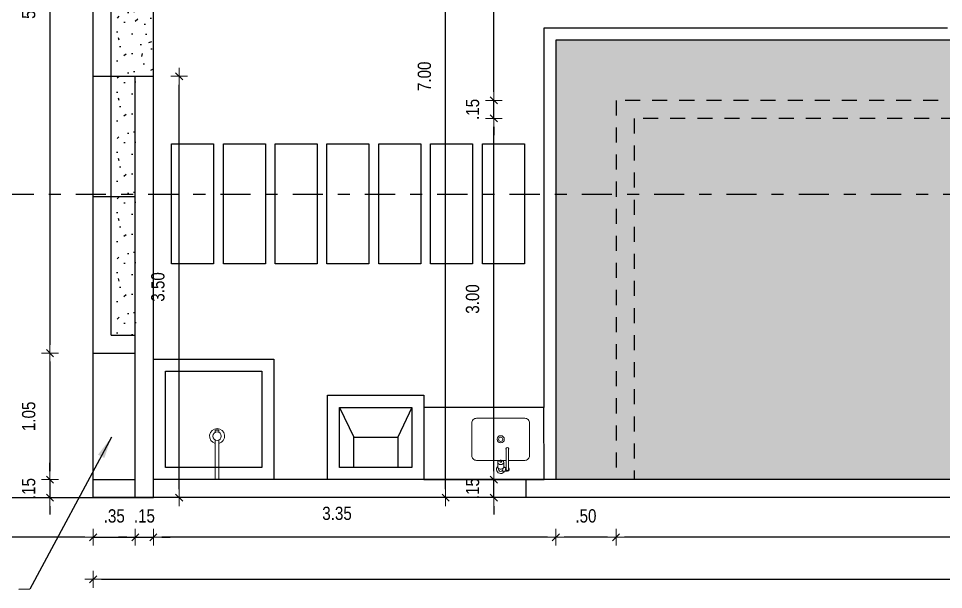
# Model space of a CAD drawing. Extents: x -178 to 151, y -135 to 745.
# Drawn here: x 109.13 to 116.81, y 714.72 to 719.47 of the extents above; entities that cross this region are included whole.
import ezdxf

# ---------------------------------------------------------------- set-up
doc = ezdxf.new("R2010")
doc.units = 0
doc.header["$MEASUREMENT"] = 0
doc.header["$PDSIZE"] = -5
for name, pattern in [('CONTINU', [0]), ('DASHDOT2', [0.5, 0.25, -0.125, 0, -0.125]), ('HIDDEN2', [0.1875, 0.125, -0.0625])]:
    doc.linetypes.add(name, pattern=pattern)
doc.layers.get('0').update_dxf_attribs({"linetype": 'CONTINUOUS'})
doc.layers.get('Defpoints').update_dxf_attribs({"linetype": 'CONTINUOUS'})
for name, color, linetype in [('A-PEN-B', 5, 'CONTINUOUS'), ('AR-ALV', 5, 'CONTINUOUS'), ('COTA', 7, 'CONTINUOUS')]:
    doc.layers.add(name, color=color, linetype=linetype)
for name, color, linetype, lineweight in [('E-Cta-W', 7, 'CONTINUOUS', 20), ('E-Lay-9', 9, 'CONTINUOUS', 9), ('E-Pen-C', 4, 'CONTINUOUS', 15), ('E-Pen-G', 3, 'CONTINUOUS', 30)]:
    doc.layers.add(name, color=color, linetype=linetype, lineweight=lineweight)
doc.styles.add('F2', font='swissc.ttf')
doc.dimstyles.new('DIMENSION-1', dxfattribs={"dimtxt": 0.11, "dimasz": 0.07, "dimexe": 1, "dimexo": 0, "dimgap": 0.12, "dimtad": 1, "dimzin": 7, "dimdsep": 46, "dimtxsty": 'F2', "dimblk1": 'TRACO', "dimblk2": 'TRACO', "dimsah": 1, "dimcen": 1, "dimse1": 1, "dimse2": 1, "dimclrd": 256, "dimclre": 256, "dimclrt": 6, "dimadec": 0, "dimazin": 0, "dimtfac": 1, "dimtix": 1, "dimtmove": 2, "dimatfit": 3, "dimldrblk": 'TRACO', "dimfxl": 1, "dimtolj": 1, "dimtzin": 0, "dimarcsym": 0})
doc.dimstyles.get("Standard").update_dxf_attribs({"dimtxt": 0.18, "dimasz": 0.18, "dimexe": 0.18, "dimexo": 0.0625, "dimgap": 0.09, "dimtad": 0, "dimtih": 1, "dimtoh": 1, "dimdec": 4, "dimzin": 0, "dimdsep": 46, "dimtxsty": 'Standard', "dimcen": 0.09, "dimadec": 0, "dimazin": 0, "dimtfac": 1, "dimtdec": 4, "dimtofl": 0, "dimtmove": 0, "dimatfit": 3, "dimfxl": 1, "dimtolj": 1, "dimtzin": 0, "dimarcsym": 0})

# ---------------------------------------------------------------- blocks, each defined once
blk = doc.blocks.new('Cuba coz')
at = {"color": 8}
blk.add_line((7.5, -4.5), (7.5, -2.41), dxfattribs=at)
for points in [[(13.41, -6.5), (13.41, -20, 0.414214), (17.41, -24), (44.41, -24, 0.414214), (48.41, -20), (48.41, 20, 0.414214), (44.41, 24), (17.41, 24, 0.414214), (13.41, 20), (13.41, 0.74)], [(6.7, 1.75), (6, 1.75, 0.546464), (4.41, -0.73, -0.10784), (4.5, -1.15), (4.5, -5.5)], [(11.72, 2.5), (7.96, 2.5, 0.133256), (7.32, 2.33, 0.106756), (6.71, 1.77, 0.082828), (6.34, 0.99, 0.071352), (6.19, 0, 0.071352), (6.34, -0.99, 0.082828), (6.71, -1.77, 0.106756), (7.32, -2.33, 0.133256), (7.96, -2.5), (11.72, -2.5)], [(4.41, -0.73, 0.293273), (6, -1.75), (6.7, -1.75)], [(13.41, -1), (13.41, -4.5, 0.414214)]]:
    blk.add_lwpolyline(points, format="xyb", dxfattribs=at)
for points in [[(11.72, -2.5, 0.133256), (12.36, -2.33, 0.106756), (12.97, -1.77, 0.082828), (13.35, -0.99, 0.071352), (13.49, 0, 0.071352), (13.35, 0.99, 0.082828), (12.97, 1.77, 0.106756), (12.36, 2.33, 0.133256), (11.72, 2.5, 0.133256), (11.08, 2.33, 0.106756), (10.47, 1.77, 0.082828), (10.1, 0.99, 0.071352), (9.95, 0, 0.071352), (10.1, -0.99, 0.082828), (10.47, -1.77, 0.106756), (11.08, -2.33, 0.133256)], [(12.47, 0.75, 0.133256), (12.28, 0.7, 0.106756), (12.1, 0.53, 0.082828), (11.98, 0.3, 0.071352), (11.94, 0, 0.071352), (11.98, -0.3, 0.082828), (12.1, -0.53, 0.106756), (12.28, -0.7, 0.133256), (12.47, -0.75, 0.133256), (12.66, -0.7, 0.106756), (12.85, -0.53, 0.082828), (12.96, -0.3, 0.071352), (13, 0, 0.071352), (12.96, 0.3, 0.082828), (12.85, 0.53, 0.106756), (12.66, 0.7, 0.133256)], [(6, -6.5), (23, -6.5, 1), (23, -4.5), (6, -4.5, 1)]]:
    blk.add_lwpolyline(points, format="xyb", close=True, dxfattribs=at)
for radius in [3, 1.75]:
    blk.add_circle((30.91, 0), radius, dxfattribs=at)
for centre, radius, start, end in [((6, 0), 3.5, 45.58469, 244.62307), ((6, -5.5), 1.5, 41.81031, 318.18969), ((6, 0), 3.5, 295.37693, 314.41531), ((23, -5.5), 1.25, 233.1301, 126.8699)]:
    blk.add_arc(centre, radius, start, end, dxfattribs=at)
blk = doc.blocks.new('Chuveiro')
at = {"layer": 'E-Lay-9', "color": 8}
for p, q in [((-0.0311, 0.0156), (-0.3604, 0.0156)), ((0.0509, 0.0156), (0.0311, 0.0156)), ((0.0509, 0.0156), (0.0509, -0.0156)), ((-0.0311, -0.0156), (-0.3604, -0.0156)), ((0.0509, -0.0156), (0.0311, -0.0156))]:
    blk.add_line(p, q, dxfattribs=at)
blk.add_circle((0, 0), 0.0348, dxfattribs=at)
for centre, radius, start, end in [((0, 0), 0.0624, 194.4775, 165.5225), ((0.0093, 0), 0.0444, 339.42663, 20.57337)]:
    blk.add_arc(centre, radius, start, end, dxfattribs=at)
blk = doc.blocks.new('TRACO')
at = {"layer": 'E-Pen-C'}
for p, q in [((-1, 0), (1, 0)), ((0, 1), (0, -1))]:
    blk.add_line(p, q, dxfattribs=at)
at = {"layer": 'E-Pen-G'}
blk.add_line((-0.42, -0.42), (0.42, 0.42), dxfattribs=at)
blk = doc.blocks.new('*D276')
at = {"linetype": 'Continuous', "lineweight": -2}
blk.add_line((120.0216, 715.1577), (114.1616, 715.1577), dxfattribs=at)
at = {"layer": 'Defpoints', "color": 0, "linetype": 'Continuous'}
for p in [(114.0916, 715.6367), (120.0916, 715.6367), (114.0916, 715.1577)]:
    blk.add_point(p, dxfattribs=at)
at = {"linetype": 'Continuous', "lineweight": -2, "xscale": 0.07, "yscale": 0.07, "zscale": 0.07, "rotation": 180}
blk.add_blockref('TRACO', (114.0916, 715.1577), dxfattribs=at)
at = {"linetype": 'Continuous', "lineweight": -2, "xscale": 0.07, "yscale": 0.07, "zscale": 0.07}
blk.add_blockref('TRACO', (120.0916, 715.1577), dxfattribs=at)
at = {"color": 6, "linetype": 'Continuous', "insert": (117.0916, 715.3342), "char_height": 0.11, "attachment_point": 5, "style": 'F2'}
blk.add_mtext('\\A1;6.00', dxfattribs=at)
blk = doc.blocks.new('*D277')
at = {"linetype": 'Continuous', "lineweight": -2}
blk.add_line((114.0216, 715.1577), (113.6616, 715.1577), dxfattribs=at)
at = {"layer": 'Defpoints', "color": 0, "linetype": 'Continuous'}
for p in [(113.5916, 715.6367), (114.0916, 715.6367), (113.5916, 715.1577)]:
    blk.add_point(p, dxfattribs=at)
at = {"linetype": 'Continuous', "lineweight": -2, "xscale": 0.07, "yscale": 0.07, "zscale": 0.07, "rotation": 180}
blk.add_blockref('TRACO', (113.5916, 715.1577), dxfattribs=at)
at = {"linetype": 'Continuous', "lineweight": -2, "xscale": 0.07, "yscale": 0.07, "zscale": 0.07}
blk.add_blockref('TRACO', (114.0916, 715.1577), dxfattribs=at)
at = {"color": 6, "linetype": 'Continuous', "insert": (113.8416, 715.3341), "char_height": 0.11, "attachment_point": 5, "style": 'F2'}
blk.add_mtext('\\A1;.50', dxfattribs=at)
blk = doc.blocks.new('*D278')
at = {"linetype": 'Continuous', "lineweight": -2}
blk.add_line((113.5216, 715.1577), (110.3216, 715.1577), dxfattribs=at)
at = {"layer": 'Defpoints', "color": 0, "linetype": 'Continuous'}
for p in [(110.2516, 715.6367), (113.5916, 715.6367), (110.2516, 715.1577)]:
    blk.add_point(p, dxfattribs=at)
at = {"linetype": 'Continuous', "lineweight": -2, "xscale": 0.07, "yscale": 0.07, "zscale": 0.07, "rotation": 180}
blk.add_blockref('TRACO', (110.2516, 715.1577), dxfattribs=at)
at = {"linetype": 'Continuous', "lineweight": -2, "xscale": 0.07, "yscale": 0.07, "zscale": 0.07}
blk.add_blockref('TRACO', (113.5916, 715.1577), dxfattribs=at)
at = {"color": 6, "linetype": 'Continuous', "insert": (111.7758, 715.3554), "char_height": 0.11, "attachment_point": 5, "style": 'F2'}
blk.add_mtext('\\A1;3.35', dxfattribs=at)
blk = doc.blocks.new('*D279')
at = {"linetype": 'Continuous', "lineweight": -2}
for p, q in [((113.0772, 715.7067), (113.0772, 715.7767)), ((113.0772, 715.4867), (113.0772, 715.6367)), ((113.0772, 715.4167), (113.0772, 715.3467))]:
    blk.add_line(p, q, dxfattribs=at)
at = {"layer": 'Defpoints', "color": 0, "linetype": 'Continuous'}
for p in [(113.0772, 715.6367), (114.0916, 715.6367), (114.0916, 715.4867)]:
    blk.add_point(p, dxfattribs=at)
at = {"linetype": 'Continuous', "lineweight": -2, "xscale": 0.07, "yscale": 0.07, "zscale": 0.07}
for p, rotation in [((113.0772, 715.6367), 270), ((113.0772, 715.4867), 90)]:
    blk.add_blockref('TRACO', p, dxfattribs=dict(at, rotation=rotation))
at = {"color": 6, "linetype": 'Continuous', "insert": (112.901, 715.5617), "char_height": 0.11, "attachment_point": 5, "rotation": 90, "style": 'F2'}
blk.add_mtext('\\A1;.15', dxfattribs=at)
blk = doc.blocks.new('*D280')
at = {"linetype": 'Continuous', "lineweight": -2}
blk.add_line((113.0772, 715.7067), (113.0772, 718.5667), dxfattribs=at)
at = {"layer": 'Defpoints', "color": 0, "linetype": 'Continuous'}
for p in [(113.0772, 718.6367), (114.2416, 718.6367), (114.0916, 715.6367)]:
    blk.add_point(p, dxfattribs=at)
at = {"linetype": 'Continuous', "lineweight": -2, "xscale": 0.07, "yscale": 0.07, "zscale": 0.07}
for p, rotation in [((113.0772, 718.6367), 90), ((113.0772, 715.6367), 270)]:
    blk.add_blockref('TRACO', p, dxfattribs=dict(at, rotation=rotation))
at = {"color": 6, "linetype": 'Continuous', "insert": (112.901, 717.1367), "char_height": 0.11, "attachment_point": 5, "rotation": 90, "style": 'F2'}
blk.add_mtext('\\A1;3.00', dxfattribs=at)
blk = doc.blocks.new('*D281')
at = {"linetype": 'Continuous', "lineweight": -2}
for p, q in [((113.0772, 718.8567), (113.0772, 718.9267)), ((113.0772, 718.6367), (113.0772, 718.7867)), ((113.0772, 718.5667), (113.0772, 718.4967))]:
    blk.add_line(p, q, dxfattribs=at)
at = {"layer": 'Defpoints', "color": 0, "linetype": 'Continuous'}
for p in [(113.0772, 718.7867), (114.0916, 718.7867), (114.2416, 718.6367)]:
    blk.add_point(p, dxfattribs=at)
at = {"linetype": 'Continuous', "lineweight": -2, "xscale": 0.07, "yscale": 0.07, "zscale": 0.07}
for p, rotation in [((113.0772, 718.7867), 270), ((113.0772, 718.6367), 90)]:
    blk.add_blockref('TRACO', p, dxfattribs=dict(at, rotation=rotation))
at = {"color": 6, "linetype": 'Continuous', "insert": (112.901, 718.7117), "char_height": 0.11, "attachment_point": 5, "rotation": 90, "style": 'F2'}
blk.add_mtext('\\A1;.15', dxfattribs=at)
blk = doc.blocks.new('*D282')
at = {"linetype": 'Continuous', "lineweight": -2}
blk.add_line((113.0772, 718.8567), (113.0772, 722.4167), dxfattribs=at)
at = {"layer": 'Defpoints', "color": 0, "linetype": 'Continuous'}
for p in [(113.0772, 722.4867), (115.7175, 722.4867), (114.0916, 718.7867)]:
    blk.add_point(p, dxfattribs=at)
at = {"linetype": 'Continuous', "lineweight": -2, "xscale": 0.07, "yscale": 0.07, "zscale": 0.07}
for p, rotation in [((113.0772, 722.4867), 90), ((113.0772, 718.7867), 270)]:
    blk.add_blockref('TRACO', p, dxfattribs=dict(at, rotation=rotation))
at = {"color": 6, "linetype": 'Continuous', "insert": (112.901, 720.6367), "char_height": 0.11, "attachment_point": 5, "rotation": 90, "style": 'F2'}
blk.add_mtext('\\A1;3.70', dxfattribs=at)
blk = doc.blocks.new('*D283')
at = {"linetype": 'Continuous', "lineweight": -2}
blk.add_line((112.6774, 715.5567), (112.6774, 722.4167), dxfattribs=at)
at = {"layer": 'Defpoints', "color": 0, "linetype": 'Continuous'}
for p in [(112.6774, 722.4867), (114.325, 722.4867), (114.0916, 715.4867)]:
    blk.add_point(p, dxfattribs=at)
at = {"linetype": 'Continuous', "lineweight": -2, "xscale": 0.07, "yscale": 0.07, "zscale": 0.07}
for p, rotation in [((112.6774, 722.4867), 90), ((112.6774, 715.4867), 270)]:
    blk.add_blockref('TRACO', p, dxfattribs=dict(at, rotation=rotation))
at = {"color": 6, "linetype": 'Continuous', "insert": (112.5013, 718.9867), "char_height": 0.11, "attachment_point": 5, "rotation": 90, "style": 'F2'}
blk.add_mtext('\\A1;7.00', dxfattribs=at)
blk = doc.blocks.new('*D303')
at = {"linetype": 'Continuous', "lineweight": -2}
blk.add_line((117.3716, 722.6891), (114.3116, 722.6891), dxfattribs=at)
at = {"layer": 'Defpoints', "color": 0, "linetype": 'Continuous'}
for p in [(114.2416, 722.6891), (117.4416, 720.8367), (114.2416, 718.6367)]:
    blk.add_point(p, dxfattribs=at)
at = {"linetype": 'Continuous', "lineweight": -2, "xscale": 0.07, "yscale": 0.07, "zscale": 0.07, "rotation": 180}
blk.add_blockref('TRACO', (114.2416, 722.6891), dxfattribs=at)
at = {"linetype": 'Continuous', "lineweight": -2, "xscale": 0.07, "yscale": 0.07, "zscale": 0.07}
blk.add_blockref('TRACO', (117.4416, 722.6891), dxfattribs=at)
at = {"color": 6, "linetype": 'Continuous', "insert": (115.8416, 722.8652), "char_height": 0.11, "attachment_point": 5, "style": 'F2'}
blk.add_mtext('\\A1;3.20', dxfattribs=at)
blk = doc.blocks.new('*D304')
at = {"linetype": 'Continuous', "lineweight": -2}
for p, q in [((114.0216, 722.6891), (113.9516, 722.6891)), ((114.2416, 722.6891), (114.0916, 722.6891)), ((114.3116, 722.6891), (114.3816, 722.6891))]:
    blk.add_line(p, q, dxfattribs=at)
at = {"layer": 'Defpoints', "color": 0, "linetype": 'Continuous'}
for p in [(114.0916, 722.6891), (114.0916, 718.7867), (114.2416, 718.6367)]:
    blk.add_point(p, dxfattribs=at)
at = {"linetype": 'Continuous', "lineweight": -2, "xscale": 0.07, "yscale": 0.07, "zscale": 0.07}
blk.add_blockref('TRACO', (114.0916, 722.6891), dxfattribs=at)
at = {"linetype": 'Continuous', "lineweight": -2, "xscale": 0.07, "yscale": 0.07, "zscale": 0.07, "rotation": 180}
blk.add_blockref('TRACO', (114.2416, 722.6891), dxfattribs=at)
at = {"color": 6, "linetype": 'Continuous', "insert": (114.1666, 722.8652), "char_height": 0.11, "attachment_point": 5, "style": 'F2'}
blk.add_mtext('\\A1;.15', dxfattribs=at)
blk = doc.blocks.new('*D305')
at = {"linetype": 'Continuous', "lineweight": -2}
blk.add_line((114.0216, 722.6891), (110.3216, 722.6891), dxfattribs=at)
at = {"layer": 'Defpoints', "color": 0, "linetype": 'Continuous'}
for p in [(110.2516, 722.6891), (110.2516, 722.0867), (114.0916, 718.7867)]:
    blk.add_point(p, dxfattribs=at)
at = {"linetype": 'Continuous', "lineweight": -2, "xscale": 0.07, "yscale": 0.07, "zscale": 0.07, "rotation": 180}
blk.add_blockref('TRACO', (110.2516, 722.6891), dxfattribs=at)
at = {"linetype": 'Continuous', "lineweight": -2, "xscale": 0.07, "yscale": 0.07, "zscale": 0.07}
blk.add_blockref('TRACO', (114.0916, 722.6891), dxfattribs=at)
at = {"color": 6, "linetype": 'Continuous', "insert": (112.1716, 722.8652), "char_height": 0.11, "attachment_point": 5, "style": 'F2'}
blk.add_mtext('\\A1;3.84', dxfattribs=at)
blk = doc.blocks.new('*D306')
at = {"linetype": 'Continuous', "lineweight": -2}
blk.add_line((109.8216, 714.8079), (134.6816, 714.8079), dxfattribs=at)
at = {"layer": 'Defpoints', "color": 0, "linetype": 'Continuous'}
for p in [(109.7516, 715.4388), (134.7516, 715.4388), (134.7516, 714.8079)]:
    blk.add_point(p, dxfattribs=at)
at = {"linetype": 'Continuous', "lineweight": -2, "xscale": 0.07, "yscale": 0.07, "zscale": 0.07, "rotation": 180}
blk.add_blockref('TRACO', (109.7516, 714.8079), dxfattribs=at)
at = {"linetype": 'Continuous', "lineweight": -2, "xscale": 0.07, "yscale": 0.07, "zscale": 0.07}
blk.add_blockref('TRACO', (134.7516, 714.8079), dxfattribs=at)
at = {"color": 6, "linetype": 'Continuous', "insert": (121.1016, 715.0129), "char_height": 0.11, "attachment_point": 5, "style": 'F2'}
blk.add_mtext('\\A1;25.00', dxfattribs=at)
blk = doc.blocks.new('*D309')
at = {"linetype": 'Continuous', "lineweight": -2}
for p, q in [((109.6816, 715.1577), (109.6116, 715.1577)), ((109.7516, 715.1577), (110.1016, 715.1577)), ((110.1716, 715.1577), (110.2416, 715.1577))]:
    blk.add_line(p, q, dxfattribs=at)
at = {"layer": 'Defpoints', "color": 0, "linetype": 'Continuous'}
for p in [(110.1016, 715.5395), (109.7516, 715.3895), (110.1016, 715.1577)]:
    blk.add_point(p, dxfattribs=at)
at = {"linetype": 'Continuous', "lineweight": -2, "xscale": 0.07, "yscale": 0.07, "zscale": 0.07}
blk.add_blockref('TRACO', (109.7516, 715.1577), dxfattribs=at)
at = {"linetype": 'Continuous', "lineweight": -2, "xscale": 0.07, "yscale": 0.07, "zscale": 0.07, "rotation": 180}
blk.add_blockref('TRACO', (110.1016, 715.1577), dxfattribs=at)
at = {"color": 6, "linetype": 'Continuous', "insert": (109.9266, 715.3339), "char_height": 0.11, "attachment_point": 5, "style": 'F2'}
blk.add_mtext('\\A1;.35', dxfattribs=at)
blk = doc.blocks.new('*D310')
at = {"linetype": 'Continuous', "lineweight": -2}
for p, q in [((110.0316, 715.1577), (109.9616, 715.1577)), ((110.1016, 715.1577), (110.2516, 715.1577)), ((110.3216, 715.1577), (110.3916, 715.1577))]:
    blk.add_line(p, q, dxfattribs=at)
at = {"layer": 'Defpoints', "color": 0, "linetype": 'Continuous'}
for p in [(110.1016, 715.5395), (110.2516, 715.3895), (110.2516, 715.1577)]:
    blk.add_point(p, dxfattribs=at)
at = {"linetype": 'Continuous', "lineweight": -2, "xscale": 0.07, "yscale": 0.07, "zscale": 0.07}
blk.add_blockref('TRACO', (110.1016, 715.1577), dxfattribs=at)
at = {"linetype": 'Continuous', "lineweight": -2, "xscale": 0.07, "yscale": 0.07, "zscale": 0.07, "rotation": 180}
blk.add_blockref('TRACO', (110.2516, 715.1577), dxfattribs=at)
at = {"color": 6, "linetype": 'Continuous', "insert": (110.1766, 715.3339), "char_height": 0.11, "attachment_point": 5, "style": 'F2'}
blk.add_mtext('\\A1;.15', dxfattribs=at)
blk = doc.blocks.new('*D311')
at = {"linetype": 'Continuous', "lineweight": -2}
blk.add_line((109.6816, 715.1577), (107.3216, 715.1577), dxfattribs=at)
at = {"layer": 'Defpoints', "color": 0, "linetype": 'Continuous'}
for p in [(107.2516, 715.4867), (109.7516, 715.4867), (107.2516, 715.1577)]:
    blk.add_point(p, dxfattribs=at)
at = {"linetype": 'Continuous', "lineweight": -2, "xscale": 0.07, "yscale": 0.07, "zscale": 0.07, "rotation": 180}
blk.add_blockref('TRACO', (107.2516, 715.1577), dxfattribs=at)
at = {"linetype": 'Continuous', "lineweight": -2, "xscale": 0.07, "yscale": 0.07, "zscale": 0.07}
blk.add_blockref('TRACO', (109.7516, 715.1577), dxfattribs=at)
at = {"color": 6, "linetype": 'Continuous', "insert": (108.5016, 715.3339), "char_height": 0.11, "attachment_point": 5, "style": 'F2'}
blk.add_mtext('\\A1;2.50', dxfattribs=at)
blk = doc.blocks.new('*D421')
at = {"linetype": 'Continuous', "lineweight": -2}
blk.add_line((109.3929, 722.4167), (109.3929, 716.7567), dxfattribs=at)
at = {"layer": 'Defpoints', "color": 0, "linetype": 'Continuous'}
for p in [(109.7516, 722.4867), (109.3929, 716.6867), (109.7516, 716.6867)]:
    blk.add_point(p, dxfattribs=at)
at = {"linetype": 'Continuous', "lineweight": -2, "xscale": 0.07, "yscale": 0.07, "zscale": 0.07}
for p, rotation in [((109.3929, 722.4867), 90), ((109.3929, 716.6867), 270)]:
    blk.add_blockref('TRACO', p, dxfattribs=dict(at, rotation=rotation))
at = {"color": 6, "linetype": 'Continuous', "insert": (109.2167, 719.5867), "char_height": 0.11, "attachment_point": 5, "rotation": 90, "style": 'F2'}
blk.add_mtext('\\A1;5.80', dxfattribs=at)
blk = doc.blocks.new('*D423')
at = {"lineweight": -2}
blk.add_line((110.4653, 715.5567), (110.4653, 718.9167), dxfattribs=at)
at = {"layer": 'Defpoints', "color": 0, "linetype": 'Continuous'}
for p in [(110.2516, 718.9867), (110.4653, 718.9867), (110.2516, 715.4867)]:
    blk.add_point(p, dxfattribs=at)
at = {"linetype": 'Continuous', "lineweight": -2, "xscale": 0.07, "yscale": 0.07, "zscale": 0.07}
for p, rotation in [((110.4653, 718.9867), 90), ((110.4653, 715.4867), 270)]:
    blk.add_blockref('TRACO', p, dxfattribs=dict(at, rotation=rotation))
at = {"color": 6, "linetype": 'Continuous', "insert": (110.2892, 717.2367), "char_height": 0.11, "attachment_point": 5, "rotation": 90, "style": 'F2'}
blk.add_mtext('\\A1;3.50', dxfattribs=at)
blk = doc.blocks.new('*D424')
at = {"lineweight": -2}
blk.add_line((109.3929, 716.6167), (109.3929, 715.7067), dxfattribs=at)
at = {"layer": 'Defpoints', "color": 0, "linetype": 'Continuous'}
for p in [(109.7516, 716.6867), (109.3929, 715.6367), (109.7516, 715.6367)]:
    blk.add_point(p, dxfattribs=at)
at = {"linetype": 'Continuous', "lineweight": -2, "xscale": 0.07, "yscale": 0.07, "zscale": 0.07}
for p, rotation in [((109.3929, 716.6867), 90), ((109.3929, 715.6367), 270)]:
    blk.add_blockref('TRACO', p, dxfattribs=dict(at, rotation=rotation))
at = {"color": 6, "linetype": 'Continuous', "insert": (109.2167, 716.1617), "char_height": 0.11, "attachment_point": 5, "rotation": 90, "style": 'F2'}
blk.add_mtext('\\A1;1.05', dxfattribs=at)
blk = doc.blocks.new('*D425')
at = {"lineweight": -2}
for p, q in [((109.3929, 715.7067), (109.3929, 715.7767)), ((109.3929, 715.6367), (109.3929, 715.4867)), ((109.3929, 715.4167), (109.3929, 715.3467))]:
    blk.add_line(p, q, dxfattribs=at)
at = {"layer": 'Defpoints', "color": 0, "linetype": 'Continuous'}
for p in [(109.7516, 715.6367), (109.3929, 715.4867), (109.7516, 715.4867)]:
    blk.add_point(p, dxfattribs=at)
at = {"linetype": 'Continuous', "lineweight": -2, "xscale": 0.07, "yscale": 0.07, "zscale": 0.07}
for p, rotation in [((109.3929, 715.6367), 270), ((109.3929, 715.4867), 90)]:
    blk.add_blockref('TRACO', p, dxfattribs=dict(at, rotation=rotation))
at = {"color": 6, "linetype": 'Continuous', "insert": (109.2167, 715.5617), "char_height": 0.11, "attachment_point": 5, "rotation": 90, "style": 'F2'}
blk.add_mtext('\\A1;.15', dxfattribs=at)

msp = doc.modelspace()

# ---------------------------------------------------------------- hatches: boundary and pattern name
at = {"linetype": 'Continuous'}
h = msp.add_hatch(dxfattribs=at)
h.set_pattern_fill('STIP2', color=8, scale=0.5, style=0, pattern_type=2)
h.set_pattern_definition([(180, (144.011, 0.435), (0, 0.5), [0, -0.5]), (180, (143.951, 0.355), (0, 0.5), [0, -0.5]), (180, (143.976, 0.235), (0, 0.5), [0, -0.5]), (180, (143.801, 0.12), (0, 0.5), [0, -0.5]), (180, (143.816, 0.3), (0, 0.5), [0, -0.5]), (180, (143.681, 0.42), (0, 0.5), [0, -0.5]), (180, (143.856, 0.455), (0, 0.5), [0, -0.5]), (180, (143.646, 0.25), (0, 0.5), [0, -0.5]), (180, (143.671, 0.09), (0, 0.5), [0, -0.5]), (180, (144.041, 0.015), (0, 0.5), [0, -0.5]), (180, (143.951, 0.115), (0, 0.5), [0, -0.5]), (180, (143.881, 0.02), (0, 0.5), [0, -0.5]), (180, (143.576, 0.34), (0, 0.5), [0, -0.5]), (180, (143.736, 0.215), (0, 0.5), [0, -0.5]), (180, (143.776, 0.38), (0, 0.5), [0, -0.5]), (180, (143.691, 0.335), (0, 0.5), [0, -0.5]), (180, (143.871, 0.2), (0, 0.5), [0, -0.5]), (180, (143.731, 0.47), (0, 0.5), [0, -0.5]), (180, (143.576, 0.175), (0, 0.5), [0, -0.5]), (180, (143.591, 0.025), (0, 0.5), [0, -0.5]), (104.0362, (143.96602, 0.285), (0.499999029, -1.500000273), [0.0206155, -2.0409375]), (210.9638, (143.88102, 0.39), (1.499999011, 1.000001242), [0.029155, -2.886321]), (201.8014, (143.73602, 0.275), (-1.500000137, -0.499999955), [0.026926, -2.6656565]), (30.9638, (143.73102, 0.035), (-1.499999011, -1.000001242), [0.029155, -2.886321]), (126.8699, (143.88602, 0.1), (-1.000000062, 1.499999959), [0.025, -2.475]), (225, (143.62102, 0.46), (-0.50000015, -1e-16), [0.0282845, -0.6788225]), (78.6901, (143.65602, 0.15), (0.499998816, 2.000000376), [0.025495, -2.5240145]), (216.8699, (144.02602, 0.17), (-1.499999959, -1.000000062), [0.025, -2.475]), (225, (143.96602, 0.485), (-0.50000015, -1e-16), [0.021213, -0.6858935])])
h.paths.add_polyline_path([(109.9016, 721.9867), (110.2516, 721.9867), (110.2516, 718.9867), (110.1016, 718.9867), (109.9016, 718.9867)])
h.paths.add_polyline_path([(109.9016, 718.9867), (110.1016, 718.9867), (110.1016, 718.0071), (109.9016, 718.0071)])
h.paths.add_polyline_path([(109.9016, 717.9867), (110.1016, 717.9867), (110.1016, 716.8367), (109.9016, 716.8367)])
h.paths.add_polyline_path([(109.9016, 722.1367), (110.2516, 722.1367), (110.2516, 721.9867), (109.9016, 721.9867)])
h.paths.add_polyline_path([(109.9016, 722.3367), (110.2516, 722.3367), (110.2516, 722.1367), (109.9016, 722.1367)])
h = msp.add_hatch(dxfattribs=at)
h.set_pattern_fill('TROOF1', color=8, scale=0.15, angle=-90, style=0, pattern_type=2)
h.set_pattern_definition([(270, (0, 0), (0.15, -0.15), [0.048, -0.102]), (35.2176, (0.015, -0.144), (-1.49999987498, -1.05000017453), [0.03121305, -3.0900849]), (70.71, (0.0405, -0.126), (-0.8999979741, -2.550000777635), [0.0317844, -3.1466586]), (109.29, (0.051, -0.096), (-0.8999979741, 2.550000777635), [0.0317844, -3.1466586]), (144.7824, (0.0405, -0.066), (-1.49999987498, 1.05000017453), [0.03121305, -3.0900849]), (180, (0.015, -0.048), (-0.15, -0.15), [0.015, -0.135]), (0, (-2e-17, -0.144), (0.15, 0.15), [0.015, -0.135]), (270, (0.006, -1e-18), (0.15, -0.15), [0.042, -0.108]), (36.3844, (0.018, -0.15), (-2.24999858293, -1.650001937525), [0.0354012, -3.50472585]), (72.3499, (0.0465, -0.129), (0.899998778574, 2.850000422915), [0.0346302, -3.42838875]), (107.6501, (0.057, -0.096), (0.899998778574, -2.850000422915), [0.0346302, -3.42838875]), (143.6156, (0.0465, -0.063), (-2.24999858293, 1.650001937525), [0.0354012, -3.50472585]), (180, (0.018, -0.042), (-0.15, -0.15), [0.012, -0.138]), (0, (0.006, -0.15), (0.15, 0.15), [0.012, -0.138]), (270, (0.006, -0.144), (0.15, -0.15), [0.006, -0.144]), (357.3974, (0.018, -0.042), (-3.149999897937, 0.1500021288), [0.13213635, -3.17127105]), (2.6026, (0.018, -0.15), (3.149999897937, 0.1500021288), [0.13213635, -3.17127105]), (270, (-2e-17, -0.144), (0.15, -0.15), [0.006, -0.144])])
h.paths.add_polyline_path([(113.5916, 715.6367), (113.5916, 719.2867), (116.9416, 719.2867), (116.9416, 721.3367), (122.7961, 721.3367), (122.7961, 715.6367), (121.5416, 715.6367), (121.5416, 716.9867), (120.0916, 716.9867), (120.0916, 715.6367)])
h.paths.add_polyline_path([(122.7149, 718.1462), (122.7149, 718.8202), (122.5419, 718.8202), (122.5419, 718.1462)], flags=24)
h.paths.add_polyline_path([(118.7621, 717.6499), (118.7621, 718.8843), (118.5892, 718.8843), (118.5892, 717.6499)], flags=24)
h.paths.add_polyline_path([(118.9666, 717.7189), (118.9666, 718.8046), (118.7093, 718.8046), (118.7093, 717.7189)], flags=24)
h.paths.add_polyline_path([(118.3297, 718.0245), (118.3297, 717.8566), (118.1003, 718.2538), (118.3297, 718.651), (118.3297, 718.4831), (118.4825, 718.4831), (118.4825, 718.0245)], flags=16)
h.paths.add_polyline_path([(119.8093, 716.7911), (119.8093, 717.0284), (119.5789, 717.0284), (119.5789, 716.7911)], flags=24)
h.paths.add_polyline_path([(119.8092, 716.0795), (119.8092, 716.3897), (119.5789, 716.3897), (119.5789, 716.0795)], flags=24)

# ---------------------------------------------------------------- linework, layer by layer
at = {"color": 5, "linetype": 'Continuous'}
for p, q in [((116.9416, 719.2867), (113.5916, 719.2867)), ((113.5916, 719.2867), (113.5916, 715.6367)), ((120.0916, 715.6367), (113.3416, 715.6367)), ((113.3416, 715.6367), (113.3416, 715.4867)), ((132.3506, 715.4867), (113.3416, 715.4867))]:
    msp.add_line(p, q, dxfattribs=at)
at = {"color": 8, "linetype": 'Continuous'}
for p, q in [((109.7516, 718.9867), (110.1016, 718.9867)), ((110.1016, 717.9867), (109.7516, 717.9867)), ((111.7953, 716.2367), (111.916, 715.99)), ((112.3953, 716.2367), (112.2815, 715.99))]:
    msp.add_line(p, q, dxfattribs=at)
at = {"color": 8, "linetype": 'HIDDEN2'}
for p, q in [((114.0916, 718.7867), (114.0916, 715.6367)), ((117.4416, 718.7867), (114.0916, 718.7867)), ((117.5916, 718.6367), (114.2416, 718.6367)), ((114.2416, 718.6367), (114.2416, 715.6367))]:
    msp.add_line(p, q, dxfattribs=at)
at = {"color": 8, "linetype": 'Continuous'}
for points in [[(111.2516, 715.6367), (110.2516, 715.6367), (110.2516, 716.6367), (111.2516, 716.6367)], [(111.1516, 715.7367), (110.3516, 715.7367), (110.3516, 716.5367), (111.1516, 716.5367)], [(112.4953, 715.6367), (111.6953, 715.6367), (111.6953, 716.3367), (112.4953, 716.3367)], [(112.3953, 715.7367), (111.7953, 715.7367), (111.7953, 716.2367), (112.3953, 716.2367)], [(112.2815, 715.7367), (111.916, 715.7367), (111.916, 715.99), (112.2815, 715.99)]]:
    msp.add_lwpolyline(points, close=True, dxfattribs=at)
at = {"color": 8, "linetype": 'CONTINU'}
msp.add_lwpolyline([(113.4916, 716.2367), (112.4952, 716.2367), (112.4953, 715.6367), (113.4953, 715.6367)], close=True, dxfattribs=at)
at = {"layer": 'A-PEN-B', "color": 6, "linetype": 'Continuous'}
for p, q in [((110.1016, 715.4867), (110.1016, 718.9867)), ((110.2516, 715.4867), (110.2516, 718.9867)), ((110.1016, 715.4867), (110.2516, 715.4867))]:
    msp.add_line(p, q, dxfattribs=at)
at = {"layer": 'A-PEN-B', "color": 7, "linetype": 'Continuous'}
for p, q in [((110.2516, 717.1367), (110.2516, 718.3367)), ((109.7516, 715.6367), (110.1016, 715.6367)), ((109.7516, 715.4867), (109.7516, 715.6367)), ((109.7516, 715.4867), (110.2516, 715.4867))]:
    msp.add_line(p, q, dxfattribs=at)
at = {"layer": 'AR-ALV', "color": 7, "linetype": 'Continuous'}
for p, q in [((109.9016, 716.8367), (109.9016, 722.3367)), ((110.2516, 718.3367), (110.2516, 722.3367)), ((109.7516, 717.1867), (109.7516, 721.9867)), ((109.7516, 716.6867), (109.7516, 717.1867)), ((109.9016, 716.8367), (110.1016, 716.8367)), ((109.7516, 716.6867), (110.1016, 716.6867))]:
    msp.add_line(p, q, dxfattribs=at)
at = {"layer": 'AR-ALV', "color": 6, "linetype": 'Continuous'}
msp.add_line((110.1016, 718.9867), (110.2516, 718.9867), dxfattribs=at)
at = {"layer": 'AR-ALV', "color": 2, "linetype": 'DASHDOT2'}
msp.add_line((101.2078, 718.0071), (135.6356, 718.0071), dxfattribs=at)
at = {"layer": 'AR-ALV', "color": 8, "linetype": 'Continuous'}
for p, q in [((109.7516, 715.6367), (109.7516, 717.3867)), ((107.2516, 715.4867), (109.7516, 715.4867))]:
    msp.add_line(p, q, dxfattribs=at)
for points in [[(110.7507, 717.428), (110.4024, 717.428), (110.4024, 718.4271), (110.7507, 718.4271)], [(110.7507, 717.428), (110.4024, 717.428), (110.4024, 718.4271), (110.7507, 718.4271)], [(111.1807, 717.428), (110.8324, 717.428), (110.8324, 718.4271), (111.1807, 718.4271)], [(111.1807, 717.428), (110.8324, 717.428), (110.8324, 718.4271), (111.1807, 718.4271)], [(111.6108, 717.428), (111.2625, 717.428), (111.2625, 718.4271), (111.6108, 718.4271)], [(111.6108, 717.428), (111.2625, 717.428), (111.2625, 718.4271), (111.6108, 718.4271)], [(112.0408, 717.428), (111.6925, 717.428), (111.6925, 718.4271), (112.0408, 718.4271)], [(112.0408, 717.428), (111.6925, 717.428), (111.6925, 718.4271), (112.0408, 718.4271)], [(112.4709, 717.428), (112.1226, 717.428), (112.1226, 718.4271), (112.4709, 718.4271)], [(112.9009, 717.428), (112.5526, 717.428), (112.5526, 718.4271), (112.9009, 718.4271)], [(113.331, 717.428), (112.9827, 717.428), (112.9827, 718.4271), (113.331, 718.4271)]]:
    msp.add_lwpolyline(points, close=True, dxfattribs=at)
at = {"layer": 'COTA', "color": 8, "linetype": 'Continuous'}
for p, q in [((113.4916, 719.3867), (113.4916, 716.2367)), ((116.8416, 719.3867), (113.4916, 719.3867)), ((113.4916, 716.2367), (112.4953, 716.2367))]:
    msp.add_line(p, q, dxfattribs=at)
at = {"layer": 'COTA', "color": 7, "linetype": 'Continuous'}
for p, q in [((113.3416, 715.6367), (110.2516, 715.6367)), ((113.3416, 715.4867), (109.7516, 715.4867))]:
    msp.add_line(p, q, dxfattribs=at)

# ---------------------------------------------------------------- block references
at = {"layer": 'E-Lay-9', "color": 8, "xscale": 0.01000000000021828, "yscale": 0.01000000000021828, "zscale": 0.01, "rotation": 90.00000000000001}
msp.add_blockref('Cuba coz', (113.1344, 715.6619, -6.3346), dxfattribs=at)
at = {"layer": 'E-Lay-9', "color": 7, "xscale": -1, "rotation": 270}
msp.add_blockref('Chuveiro', (110.7802, 715.9972), dxfattribs=at)

# ---------------------------------------------------------------- dimensions: what is measured, and where the dimension line sits
at = {"color": 8, "linetype": 'Continuous'}
for base, p1, p2, angle, picture, middle in [((110.2516, 722.6891), (114.0916, 718.7867), (110.2516, 722.0867), 180, '*D305', (112.1716, 722.8652)), ((114.0916, 722.6891), (114.2416, 718.6367), (114.0916, 718.7867), 180, '*D304', (114.1666, 722.8652)), ((114.2416, 722.6891), (117.4416, 720.8367), (114.2416, 718.6367), 180, '*D303', (115.8416, 722.8652)), ((109.3929, 716.6867), (109.7516, 722.4867), (109.7516, 716.6867), 270, '*D421', (109.2167, 719.5867)), ((112.6774, 722.4867), (114.0916, 715.4867), (114.325, 722.4867), 90, '*D283', (112.5013, 718.9867)), ((113.0772, 722.4867), (114.0916, 718.7867), (115.7175, 722.4867), 90, '*D282', (112.901, 720.6367)), ((113.0772, 718.7867), (114.2416, 718.6367), (114.0916, 718.7867), 90, '*D281', (112.901, 718.7117)), ((113.0772, 718.6367), (114.0916, 715.6367), (114.2416, 718.6367), 90, '*D280', (112.901, 717.1367)), ((113.0772, 715.6367), (114.0916, 715.4867), (114.0916, 715.6367), 90, '*D279', (112.901, 715.5617)), ((113.5916, 715.1577), (114.0916, 715.6367), (113.5916, 715.6367), 180, '*D277', (113.8416, 715.3341)), ((114.0916, 715.1577), (120.0916, 715.6367), (114.0916, 715.6367), 180, '*D276', (117.0916, 715.3342)), ((110.1016, 715.1577), (109.7516, 715.3895), (110.1016, 715.5395), 0, '*D309', (109.9266, 715.3339)), ((110.2516, 715.1577), (110.1016, 715.5395), (110.2516, 715.3895), 0, '*D310', (110.1766, 715.3339)), ((107.2516, 715.1577), (109.7516, 715.4867), (107.2516, 715.4867), 180, '*D311', (108.5016, 715.3339))]:
    dim = msp.add_linear_dim(base=base, p1=p1, p2=p2, angle=angle, dimstyle='DIMENSION-1', dxfattribs=at)
    dim.commit()
    dim.dimension.update_dxf_attribs({"geometry": picture, "text_midpoint": middle})
for base, p1, p2, picture, middle in [((110.4653, 718.9867), (110.2516, 715.4867), (110.2516, 718.9867), '*D423', (110.2892, 717.2367)), ((109.3929, 715.6367), (109.7516, 716.6867), (109.7516, 715.6367), '*D424', (109.2167, 716.1617)), ((109.3929, 715.4867), (109.7516, 715.6367), (109.7516, 715.4867), '*D425', (109.2167, 715.5617))]:
    dim = msp.add_linear_dim(base=base, p1=p1, p2=p2, angle=90, dimstyle='DIMENSION-1', override={"dimfxl": 0.1}, dxfattribs=at)
    dim.commit()
    dim.dimension.update_dxf_attribs({"geometry": picture, "text_midpoint": middle})
dim = msp.add_linear_dim(base=(110.2516, 715.1577), p1=(113.5916, 715.6367), p2=(110.2516, 715.6367), angle=180, text='3.35', dimstyle='DIMENSION-1', dxfattribs=at)
dim.commit()
dim.dimension.update_dxf_attribs({"geometry": '*D278', "text_midpoint": (111.7758, 715.3554), "dimtype": 160})
dim = msp.add_linear_dim(base=(134.7516, 714.8079), p1=(109.7516, 715.4388), p2=(134.7516, 715.4388), angle=180, dimstyle='DIMENSION-1', dxfattribs=at)
dim.commit()
dim.dimension.update_dxf_attribs({"geometry": '*D306', "text_midpoint": (121.1016, 715.0129), "dimtype": 160})

# ---------------------------------------------------------------- leaders
at = {"layer": 'E-Cta-W', "color": 4}
msp.add_leader([(109.9032, 715.9886), (109.2263, 714.725), (109.1336, 714.7232)], dimstyle='Standard', dxfattribs=at)

doc.saveas('drawing.dxf')
